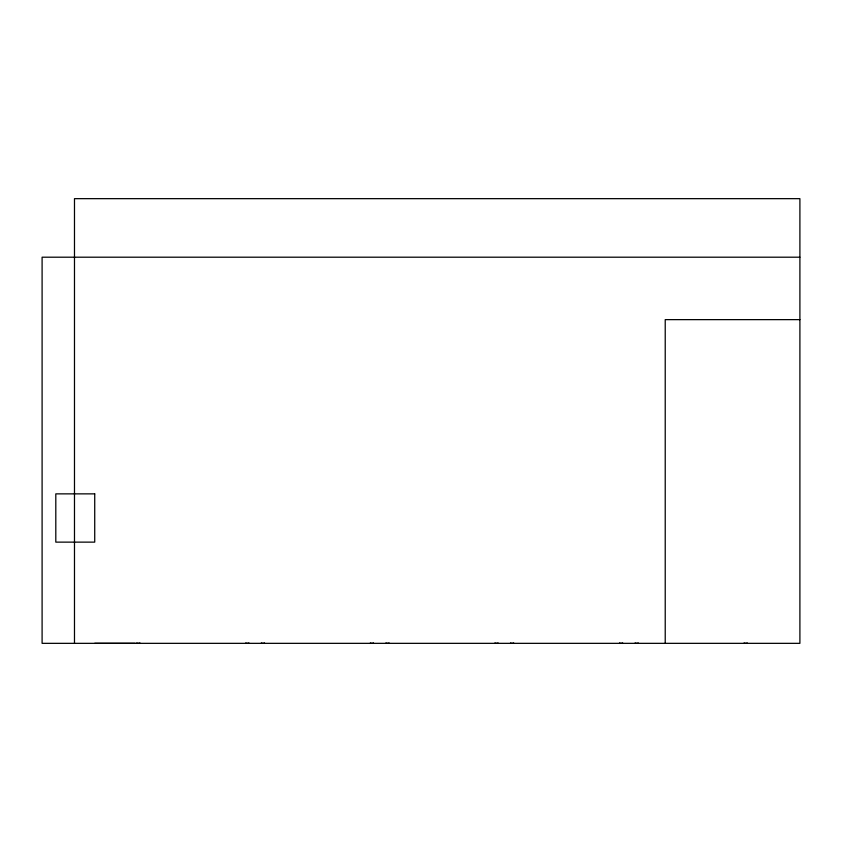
<?xml version="1.0" encoding="UTF-8"?>
<svg xmlns="http://www.w3.org/2000/svg" width="842" height="842" viewBox="0 0 842 842"><rect width="100%" height="100%" fill="white"/><g stroke="black" fill="none" stroke-linecap="round" stroke-linejoin="round"><path stroke-width="1.26" d="M799.9 257.199L42.1 257.199L42.1 643.341L799.9 643.341L799.9 198.659L74.485 198.659L74.485 643.341M799.9 319.634L665.222 319.634L665.222 643.341M94.725 643.309L135.215 643.309M747.254 642.92A3.126 3.126 0 0 1 744.117 642.92M638.257 642.92A3.126 3.126 0 0 1 635.131 642.92M373.48 642.92A3.126 3.126 0 0 1 370.354 642.92M264.493 642.92A3.126 3.126 0 0 1 261.367 642.92M248.895 642.92A3.126 3.126 0 0 1 245.769 642.92M139.898 642.92A3.126 3.126 0 0 1 136.772 642.92M498.075 642.92A3.126 3.126 0 0 1 494.949 642.92M389.078 642.92A3.126 3.126 0 0 1 385.952 642.92M622.659 642.92A3.126 3.126 0 0 1 619.533 642.92M513.673 642.92A3.126 3.126 0 0 1 510.547 642.92M94.725 493.865L55.804 493.865L55.804 542.132L94.725 542.132L94.725 493.865"/></g></svg>
